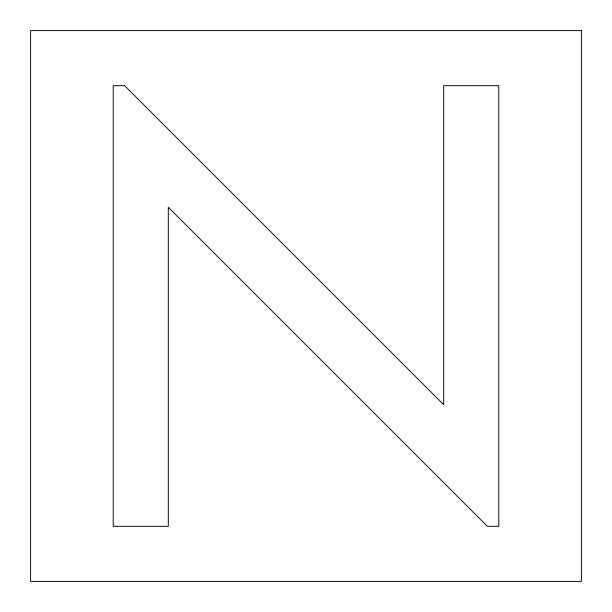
<?xml version="1.0" encoding="UTF-8"?>
<svg xmlns="http://www.w3.org/2000/svg" width="612" height="612" viewBox="0 0 612 612"><rect width="100%" height="100%" fill="white"/><g stroke="black" fill="none" stroke-linecap="round" stroke-linejoin="round"><path stroke-width="0.92" d="M581.4 30.6L30.6 30.6L30.6 581.4L581.4 581.4L581.4 30.6M124.626 85.68L113.22 85.68L113.22 526.32L168.3 526.32L168.3 207.246L487.374 526.32L498.78 526.32L498.78 85.68L443.7 85.68L443.7 404.754L124.626 85.68"/></g></svg>
